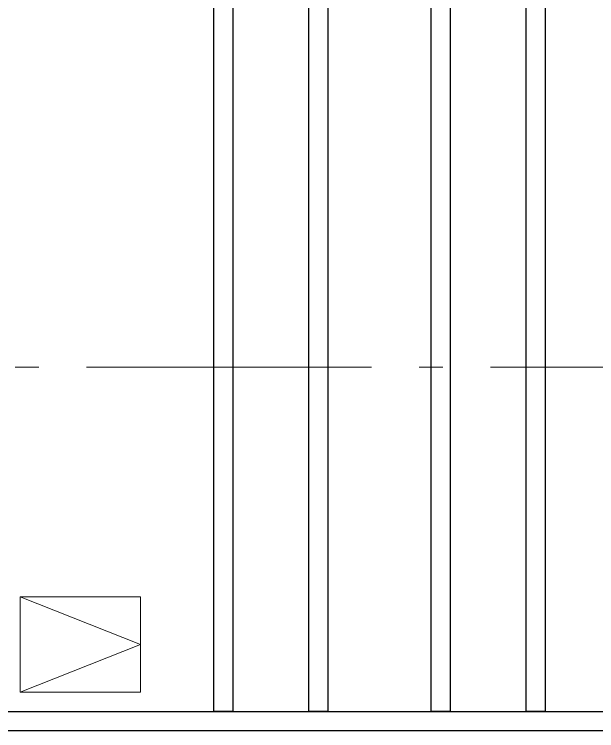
# Model space of a CAD drawing. Header units: millimetres. Extents: x -187347 to 135007, y -6415 to 292048.
# Drawn here: x -66195 to -63745, y 42526 to 45539 of the extents above; entities that cross this region are included whole.
import ezdxf

# ---------------------------------------------------------------- set-up
doc = ezdxf.new("R2010")
doc.units = ezdxf.units.MM
doc.header["$LTSCALE"] = 100
doc.linetypes.add('Z_LINE-CNTR', pattern=[17, 12, -2, 1, -2])
for name, color, linetype, lineweight in [('LAYOUT', 3, 'Continuous', 18), ('LOGISTICS', 3, 'Continuous', 18), ('S-GRID', 7, 'Continuous', 5)]:
    doc.layers.add(name, color=color, linetype=linetype, lineweight=lineweight)
doc.layers.add('STEEL', color=5, linetype='Continuous')

# ---------------------------------------------------------------- blocks, each defined once
blk = doc.blocks.new('shute')
at = {"layer": 'LOGISTICS', "color": 3, "ltscale": 20}
for p, q in [((47298.4, 339188.3), (47298.4, 339588.3)), ((47298.4, 339588.3), (47804.7, 339588.3)), ((47804.7, 339188.3), (47804.7, 339588.3)), ((47298.4, 339188.3), (47804.7, 339188.3))]:
    blk.add_line(p, q, dxfattribs=at)
at = {"layer": 'LOGISTICS', "color": 4, "ltscale": 20}
for p, q in [((47804.7, 339388.3), (47298.4, 339588.3)), ((47298.4, 339188.3), (47804.7, 339388.3))]:
    blk.add_line(p, q, dxfattribs=at)
blk = doc.blocks.new('steel weighing')
at = {"layer": 'STEEL', "color": 7, "linetype": 'ByBlock', "ltscale": 20, "elevation": 1.7}
for points in [[(852353.3, 732271.5), (852433.3, 732271.5), (852433.3, 729051.5), (852353.3, 729051.5)], [(852753.3, 732271.5), (852833.3, 732271.5), (852833.3, 729051.5), (852753.3, 729051.5)], [(853267.6, 732271.5), (853347.6, 732271.5), (853347.6, 729051.5), (853267.6, 729051.5)], [(853667.6, 732271.5), (853747.6, 732271.5), (853747.6, 729051.5), (853667.6, 729051.5)], [(848801.8, 729051.5), (854381.8, 729051.5), (854381.8, 728971.5), (848801.8, 728971.5)]]:
    blk.add_lwpolyline(points, close=True, dxfattribs=at)

msp = doc.modelspace()

# ---------------------------------------------------------------- linework, layer by layer
at = {"layer": 'S-GRID', "color": 152, "linetype": 'Z_LINE-CNTR'}
msp.add_line((-89691.4, 44055), (-18064, 44055), dxfattribs=at)

# ---------------------------------------------------------------- block references
at = {"layer": 'LAYOUT', "color": 2}
msp.add_blockref('shute', (-113468.3, -296500.1, 0), dxfattribs=at)
at = {"layer": 'STEEL', "color": 6, "linetype": 'ByBlock'}
msp.add_blockref('steel weighing', (-917708.7, -686445.9, -1.7), dxfattribs=at)

doc.saveas('drawing.dxf')
